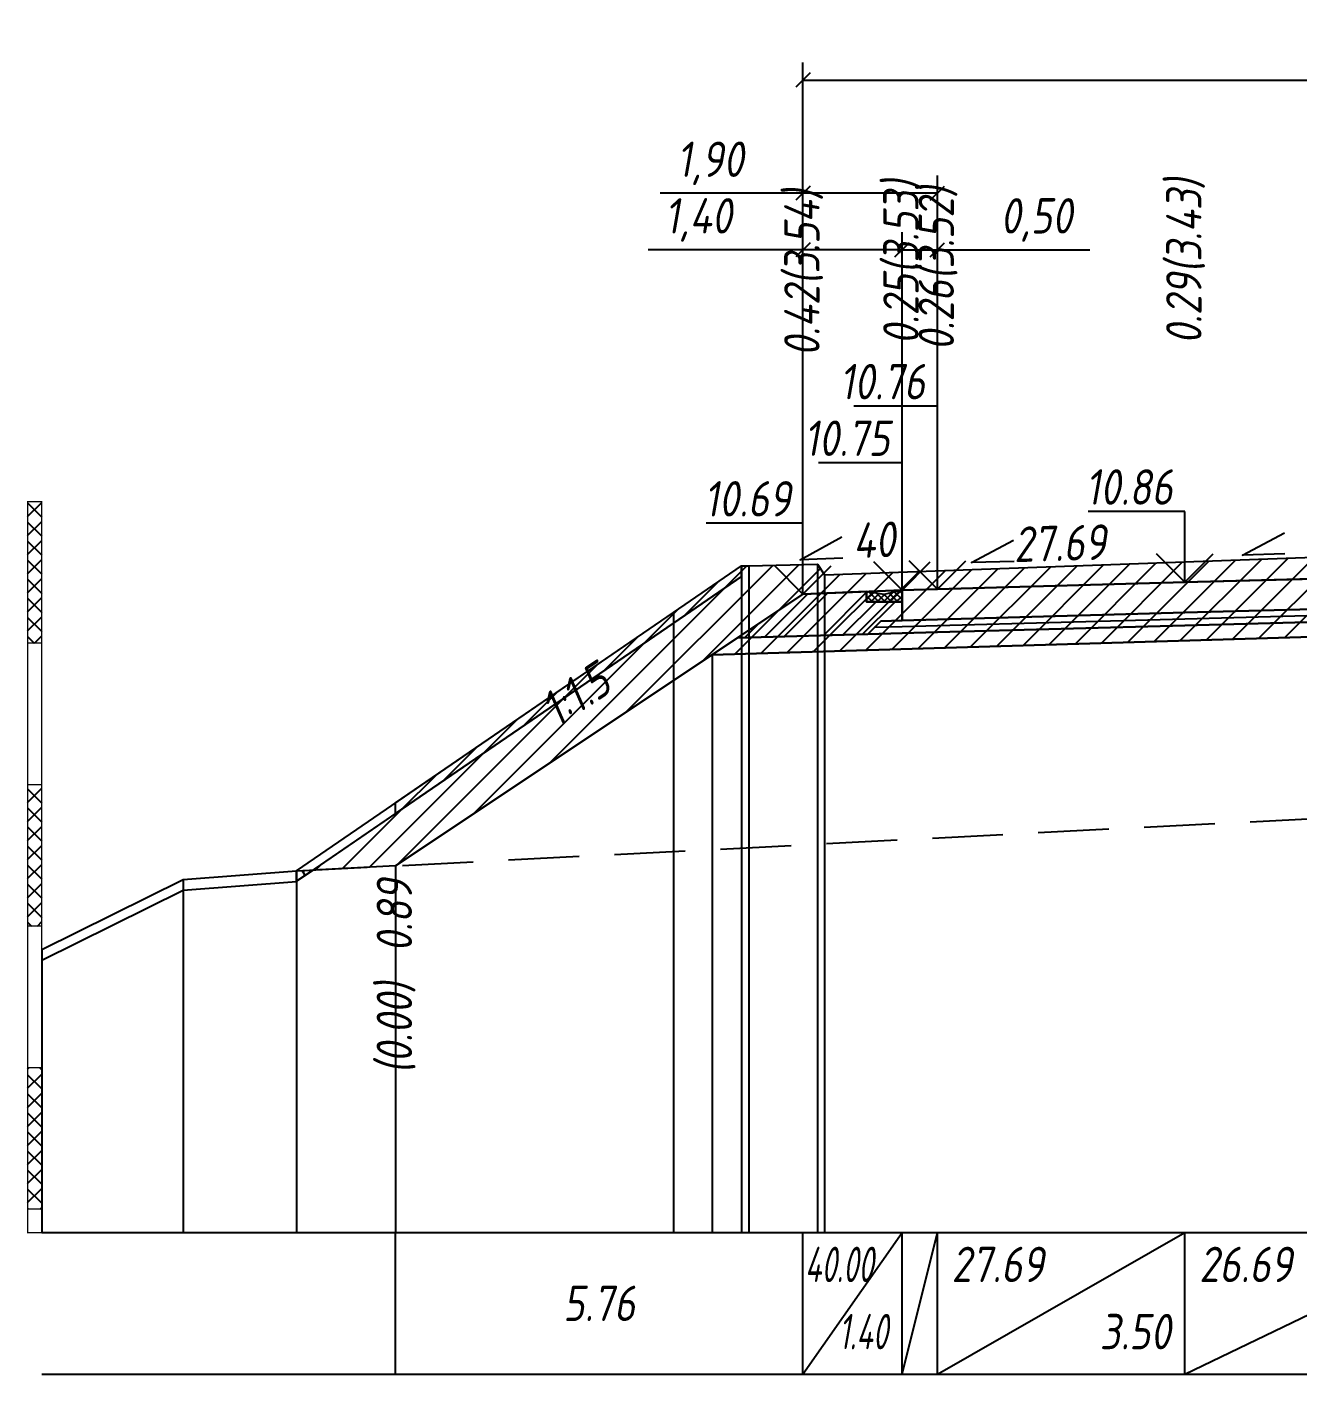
# Model space of a CAD drawing. Extents: x -717 to 1451, y -133302 to 233.
# Drawn here: x 78.9 to 168.7, y -100666 to -100570.8 of the extents above; entities that cross this region are included whole.
import ezdxf
from ezdxf.enums import TextEntityAlignment as Align

# ---------------------------------------------------------------- set-up
doc = ezdxf.new("R2010")
doc.units = 0
doc.linetypes.add('штриховая', pattern=[0.75, 0.5, -0.25])
for name, color, linetype in [('Интерполированный поперечник', 2, 'Continuous'), ('Код_514', 1, 'Continuous'), ('Контур_0', 7, 'Continuous'), ('Контур_2521', 7, 'Continuous'), ('Контур_2564', 7, 'Continuous'), ('Контур_2660', 7, 'Continuous'), ('Контур_2665', 7, 'Continuous'), ('Контур_400', 7, 'Continuous'), ('Контур_508', 7, 'Continuous'), ('Контур_512', 7, 'Continuous'), ('Контур_513', 7, 'Continuous'), ('Контур_818', 7, 'Continuous'), ('Красный поперечник', 1, 'Continuous'), ('Линейка абсолютных высот', 7, 'Continuous'), ('Объём_2501', 7, 'Continuous'), ('Объём_2564', 7, 'Continuous'), ('Объём_2650', 7, 'Continuous'), ('Объём_2660', 7, 'Continuous'), ('Объём_2661', 7, 'Continuous'), ('Объём_2665', 7, 'Continuous'), ('Объём_2666', 7, 'Continuous'), ('Объём_2667', 7, 'Continuous'), ('Объём_2668', 7, 'Continuous'), ('Объём_2669', 7, 'Continuous'), ('Объём_2675', 7, 'Continuous'), ('Откосы', 7, 'Continuous'), ('Отметки покрытия', 7, 'Continuous'), ('Рабочие отметки', 7, 'Continuous'), ('Рабочие отметки доп.', 7, 'Continuous'), ('Таблица', 7, 'Continuous'), ('Уклоны проезжей части', 7, 'Continuous'), ('Черный поперечник', 3, 'Continuous')]:
    doc.layers.add(name, color=color, linetype=linetype)
for name, color, linetype, true_color in [('Контур_2540', 2, 'Continuous', 0xffff00), ('Контур_2560', 2, 'Continuous', 0xffff00), ('Контур_2561', 7, 'Continuous', 0xff8040), ('Контур_2562', 3, 'Continuous', 0x00ff00), ('Контур_2563', 7, 'Continuous', 0xff8000), ('Контур_2570', 7, 'Continuous', 0x80ff00), ('Контур_2736', 4, 'Continuous', 0x00ffff), ('Контур_2737', 4, 'Continuous', 0x00ffff), ('Контур_2738', 4, 'Continuous', 0x00ffff), ('Контур_2739', 4, 'Continuous', 0x00ffff), ('Контур_2741', 4, 'Continuous', 0x00ffff), ('Контур_2742', 4, 'Continuous', 0x00ffff), ('Контур_2743', 4, 'Continuous', 0x00ffff), ('Контур_2744', 7, 'Continuous', 0xa4ffff), ('Контур_2745', 7, 'Continuous', 0xa4ffff), ('Контур_2747', 4, 'Continuous', 0x00ffff), ('Контур_2748', 4, 'Continuous', 0x00ffff), ('Контур_2749', 4, 'Continuous', 0x00ffff), ('Контур_2750', 4, 'Continuous', 0x00ffff), ('Контур_2751', 4, 'Continuous', 0x00ffff), ('Контур_2752', 4, 'Continuous', 0x00ffff), ('Контур_402', 7, 'Continuous', 0xff6464), ('Контур_703', 4, 'Continuous', 0x00ffff), ('Контур_705', 4, 'Continuous', 0x00ffff), ('Контур_707', 4, 'Continuous', 0x00ffff), ('Контур_720', 131, 'Continuous', 0xaaffff), ('Объём_2500', 7, 'Continuous', 0xc0c0c0), ('Объём_2520', 7, 'Continuous', 0x80ffff), ('Объём_2540', 2, 'Continuous', 0xffff00), ('Объём_2560', 2, 'Continuous', 0xffff00), ('Объём_2561', 7, 'Continuous', 0xff8040), ('Объём_2562', 3, 'Continuous', 0x00ff00), ('Объём_2563', 7, 'Continuous', 0xff8000), ('Объём_2570', 7, 'Continuous', 0x80ff00), ('Объём_2580', 3, 'Continuous', 0x00ff00), ('Объём_2600', 7, 'Continuous', 0x808000)]:
    doc.layers.add(name, color=color, linetype=linetype, true_color=true_color)
doc.styles.get("Standard").update_dxf_attribs({"font": 'txt', "height": 2.5})
doc.styles.add('М', font='romand.shx', dxfattribs={"width": 0.8, "oblique": 10, "height": 2.5})
doc.dimstyles.new('ISO-25', dxfattribs={"dimtxt": 2.5, "dimasz": 2.5, "dimexe": 1.25, "dimexo": 0.625, "dimtad": 1, "dimtxsty": 'Standard', "dimcen": 2.5, "dimadec": 0, "dimazin": 0, "dimtfac": 1, "dimtmove": 0, "dimatfit": 3, "dimfxl": 1, "dimarcsym": 0})
pattern_1 = [(45.0000013, (0, 0), (-0.67351924, 0.673519211), []), (135.0000003, (0, 0), (-0.673519222, -0.67351923), [])]

# ---------------------------------------------------------------- blocks, each defined once
blk = doc.blocks.new('_Oblique')
at = {"color": 0, "linetype": 'ByBlock', "lineweight": -2}
blk.add_line((-0.5, -0.5), (0.5, 0.5), dxfattribs=at)
blk = doc.blocks.new('*D2019')
at = {"color": 0, "lineweight": -2, "transparency": 16777216}
for p, q in [((133.808, -100610.309), (133.808, -100585.296)), ((140.808, -100610.029), (140.808, -100585.296)), ((133.808, -100586.546), (122.872, -100586.546)), ((140.808, -100586.546), (133.808, -100586.546))]:
    blk.add_line(p, q, dxfattribs=at)
at = {"layer": 'Defpoints', "color": 0, "transparency": 16777216}
for p in [(140.808, -100586.546), (133.808, -100610.934), (140.808, -100610.654)]:
    blk.add_point(p, dxfattribs=at)
at = {"color": 0, "lineweight": -2, "transparency": 16777216, "rotation": 180}
blk.add_blockref('_Oblique', (133.808, -100586.546), dxfattribs=at)
at = {"color": 0, "lineweight": -2, "transparency": 16777216}
blk.add_blockref('_Oblique', (140.808, -100586.546), dxfattribs=at)
at = {"color": 0, "transparency": 16777216, "insert": (126.412, -100584.433), "char_height": 2.5, "width": 8.75, "attachment_point": 5, "style": 'М'}
blk.add_mtext('1,40', dxfattribs=at)
blk = doc.blocks.new('*D2021')
at = {"color": 0, "lineweight": -2, "transparency": 16777216}
for p, q in [((140.808, -100610.029), (140.808, -100585.296)), ((143.308, -100609.96), (143.308, -100585.296)), ((140.808, -100586.546), (143.308, -100586.546)), ((143.308, -100586.546), (154.074, -100586.546))]:
    blk.add_line(p, q, dxfattribs=at)
at = {"layer": 'Defpoints', "color": 0, "transparency": 16777216}
for p in [(143.308, -100586.546), (143.308, -100610.585), (140.808, -100610.654)]:
    blk.add_point(p, dxfattribs=at)
at = {"color": 0, "lineweight": -2, "transparency": 16777216, "rotation": 180}
blk.add_blockref('_Oblique', (140.808, -100586.546), dxfattribs=at)
at = {"color": 0, "lineweight": -2, "transparency": 16777216}
blk.add_blockref('_Oblique', (143.308, -100586.546), dxfattribs=at)
at = {"color": 0, "transparency": 16777216, "insert": (150.312, -100584.433), "char_height": 2.5, "width": 9.16667, "attachment_point": 5, "style": 'М'}
blk.add_mtext('0,50', dxfattribs=at)
blk = doc.blocks.new('*D2024')
at = {"color": 0, "lineweight": -2, "transparency": 16777216}
for p, q in [((133.808, -100610.309), (133.808, -100581.296)), ((143.308, -100609.96), (143.308, -100581.296)), ((133.808, -100582.546), (123.715, -100582.546)), ((143.308, -100582.546), (133.808, -100582.546))]:
    blk.add_line(p, q, dxfattribs=at)
at = {"layer": 'Defpoints', "color": 0, "transparency": 16777216}
for p in [(143.308, -100582.546), (143.308, -100610.585), (133.808, -100610.934)]:
    blk.add_point(p, dxfattribs=at)
at = {"color": 0, "lineweight": -2, "transparency": 16777216, "rotation": 180}
blk.add_blockref('_Oblique', (133.808, -100582.546), dxfattribs=at)
at = {"color": 0, "lineweight": -2, "transparency": 16777216}
blk.add_blockref('_Oblique', (143.308, -100582.546), dxfattribs=at)
at = {"color": 0, "transparency": 16777216, "insert": (127.255, -100580.433), "char_height": 2.5, "width": 8.75, "attachment_point": 5, "style": 'М'}
blk.add_mtext('1,90', dxfattribs=at)
blk = doc.blocks.new('*D2025')
at = {"color": 0, "lineweight": -2, "transparency": 16777216}
for p, q in [((133.808, -100610.309), (133.808, -100573.296)), ((229.308, -100608.053), (229.308, -100573.296)), ((133.808, -100574.546), (229.308, -100574.546))]:
    blk.add_line(p, q, dxfattribs=at)
at = {"layer": 'Defpoints', "color": 0, "transparency": 16777216}
for p in [(229.308, -100574.546), (229.308, -100608.678), (133.808, -100610.934)]:
    blk.add_point(p, dxfattribs=at)
at = {"color": 0, "lineweight": -2, "transparency": 16777216, "rotation": 180}
blk.add_blockref('_Oblique', (133.808, -100574.546), dxfattribs=at)
at = {"color": 0, "lineweight": -2, "transparency": 16777216}
blk.add_blockref('_Oblique', (229.308, -100574.546), dxfattribs=at)
at = {"color": 0, "transparency": 16777216, "insert": (181.558, -100572.433), "char_height": 2.5, "width": 10.41667, "attachment_point": 5, "style": 'М'}
blk.add_mtext('19,10', dxfattribs=at)

msp = doc.modelspace()

# ---------------------------------------------------------------- hatches: boundary and pattern name
h = msp.add_hatch()
h.set_pattern_fill('ANSI37', color=256, scale=0.1)
h.set_pattern_definition([(45, (139.5581, -100610.91628), (-0.22451, 0.22451), []), (135, (139.5581, -100610.91628), (-0.22451, -0.22451), [])])
h.paths.add_polyline_path([(138.309, -100610.691), (138.308, -100611.419), (140.808, -100611.419), (140.808, -100610.591), (139.551, -100610.916)])
at = {"layer": 'Линейка абсолютных высот'}
h = msp.add_hatch(dxfattribs=at)
h.set_pattern_fill('ANSI37', scale=0.3, style=0)
h.set_pattern_definition(pattern_1)
h.paths.add_polyline_path([(80, -100614.338), (80, -100604.338), (79, -100604.338), (79, -100614.338)])
h = msp.add_hatch(dxfattribs=at)
h.set_pattern_fill('ANSI37', scale=0.3, style=0)
h.set_pattern_definition(pattern_1)
h.paths.add_polyline_path([(80, -100634.338), (80, -100624.338), (79, -100624.338), (79, -100634.338)])
h = msp.add_hatch(dxfattribs=at)
h.set_pattern_fill('ANSI37', scale=0.3, style=0)
h.set_pattern_definition(pattern_1)
h.paths.add_polyline_path([(80, -100654.338), (80, -100644.338), (79, -100644.338), (79, -100654.338)])
at = {"layer": 'Объём_2563'}
h = msp.add_hatch(dxfattribs=at)
h.set_pattern_fill('ANSI31', color=256, scale=0.3)
h.paths.add_polyline_path([(139.308, -100612.783), (140.808, -100612.741), (140.808, -100611.419), (138.308, -100611.419), (138.309, -100610.691), (133.808, -100610.871), (129.17, -100613.964), (138.382, -100613.708)])
at = {"layer": 'Объём_2570'}
h = msp.add_hatch(dxfattribs=at)
h.set_pattern_fill('ANSI31', color=256, scale=0.2)
h.paths.add_polyline_path([(129.455, -100609.639), (124.653, -100612.92), (105, -100626.388), (105, -100625.638), (124.653, -100612.17), (129.455, -100608.889)])
at = {"layer": 'Объём_2600'}
h = msp.add_hatch(dxfattribs=at)
h.set_pattern_fill('ANSI31', color=6, scale=0.4)
h.paths.add_polyline_path([(181.558, -100613.533), (127.377, -100615.159), (105, -100630.077), (99.179, -100630.377), (124.653, -100612.92), (129.455, -100609.639), (129.455, -100608.889), (129.971, -100608.889), (134.839, -100608.77), (135.339, -100609.52), (177.77, -100607.984), (180.277, -100607.901), (181.558, -100607.868)])
h = msp.add_hatch(dxfattribs=at)
h.set_pattern_fill('HONEY', color=5, scale=0.3)
h.paths.add_polyline_path([(98.012, -100631.176), (98.012, -100630.437), (99.179, -100630.377)])

# ---------------------------------------------------------------- linework, layer by layer
msp.add_lwpolyline([(138.309, -100610.691), (138.308, -100611.419), (140.808, -100611.419), (140.808, -100610.591), (139.551, -100610.916), (138.309, -100610.691)])
at = {"layer": 'Интерполированный поперечник', "linetype": 'штриховая', "ltscale": 10, "flags": 128}
msp.add_lwpolyline([(98.012, -100630.437), (256.124, -100622.287)], dxfattribs=at)
at = {"layer": 'Код_514'}
for p, q in [((105, -100666), (105, -100656)), ((133.808, -100666), (133.808, -100656)), ((133.808, -100666), (140.808, -100656)), ((140.808, -100666), (140.808, -100656)), ((140.808, -100666), (143.308, -100656)), ((143.308, -100666), (143.308, -100656)), ((143.308, -100666), (160.808, -100656)), ((160.808, -100666), (160.808, -100656)), ((160.808, -100666), (181.558, -100656))]:
    msp.add_line(p, q, dxfattribs=at)
at = {"layer": 'Контур_0', "flags": 128}
for points in [[(181.558, -100609.483), (160.808, -100610.037), (143.308, -100610.522), (143.308, -100610.522), (143.308, -100610.522), (143.308, -100610.522), (143.308, -100610.522), (140.808, -100610.591), (140.808, -100612.741), (143.308, -100612.672), (143.308, -100612.672), (143.308, -100612.672), (143.308, -100612.672), (143.308, -100612.672), (143.308, -100612.672), (160.808, -100612.187), (181.558, -100611.633), (181.558, -100609.483)], [(133.808, -100610.871), (105, -100630.077), (105, -100630.077), (105, -100630.077), (105, -100630.077), (105, -100630.077), (105, -100630.077), (105, -100630.077), (105, -100630.077), (105, -100630.077), (105, -100630.077), (105, -100630.077), (105, -100630.077), (105, -100630.077), (105, -100630.077), (105, -100630.077)], [(133.808, -100610.871), (105, -100630.077), (105, -100630.077), (105, -100630.077), (105, -100630.077), (105, -100630.077), (105, -100630.077), (105, -100630.077), (105, -100630.077), (105, -100630.077), (105, -100630.077), (105, -100630.077), (105, -100630.077), (105, -100630.077), (105, -100630.077), (105, -100630.077), (105, -100630.077), (105, -100630.077), (105, -100630.077), (105, -100630.077), (105, -100630.077), (105, -100630.077), (105, -100630.077), (105, -100630.077), (105, -100630.077), (105, -100630.077), (105, -100630.077), (105, -100630.077), (105, -100630.077), (105, -100630.077)], [(133.808, -100610.871), (133.808, -100610.871)], [(181.558, -100611.633), (160.808, -100612.187), (143.308, -100612.672), (143.308, -100612.672), (143.308, -100612.672), (143.308, -100612.672), (143.308, -100612.672), (143.308, -100612.672), (140.808, -100612.741), (139.308, -100612.783), (138.382, -100613.708), (140.808, -100613.641), (143.308, -100613.572), (143.308, -100613.572), (143.308, -100613.572), (143.308, -100613.572), (143.308, -100613.572), (143.308, -100613.572), (160.808, -100613.087), (181.558, -100612.533), (181.558, -100611.633)], [(129.17, -100613.964), (138.382, -100613.708), (139.308, -100612.783), (140.808, -100612.741)]]:
    msp.add_lwpolyline(points, dxfattribs=at)
at = {"layer": 'Контур_2521', "color": 250, "flags": 128}
msp.add_lwpolyline([(181.558, -100612.083), (160.808, -100612.637), (143.308, -100613.122), (143.308, -100613.122), (143.308, -100613.122), (143.308, -100613.122), (143.308, -100613.122), (143.308, -100613.122), (140.808, -100613.191), (138.845, -100613.246)], dxfattribs=at)
at = {"layer": 'Контур_2540', "flags": 128}
msp.add_lwpolyline([(160.808, -100613.087), (143.308, -100613.572), (140.808, -100613.641), (138.382, -100613.708), (129.17, -100613.964), (127.377, -100615.159), (181.558, -100613.533), (181.558, -100612.533), (160.808, -100613.087)], dxfattribs=at)
at = {"layer": 'Контур_2560', "flags": 128}
msp.add_lwpolyline([(133.808, -100610.871), (133.808, -100610.871), (133.808, -100610.871), (140.808, -100610.591)], dxfattribs=at)
at = {"layer": 'Контур_2561', "flags": 128}
msp.add_lwpolyline([(140.808, -100610.591), (140.808, -100610.591), (133.808, -100610.871), (133.808, -100610.871), (140.808, -100610.591)], dxfattribs=at)
at = {"layer": 'Контур_2562', "flags": 128}
msp.add_lwpolyline([(133.808, -100610.871), (133.808, -100610.871), (133.808, -100610.871), (133.808, -100610.871), (133.808, -100610.871)], dxfattribs=at)
at = {"layer": 'Контур_2563', "flags": 128}
msp.add_lwpolyline([(139.308, -100612.783), (140.808, -100612.741), (140.808, -100610.591), (133.808, -100610.871), (129.17, -100613.964), (138.382, -100613.708), (139.308, -100612.783)], dxfattribs=at)
at = {"layer": 'Контур_2564', "flags": 128}
msp.add_lwpolyline([(133.808, -100610.871), (140.808, -100610.591)], dxfattribs=at)
at = {"layer": 'Контур_2570', "flags": 128}
msp.add_lwpolyline([(80, -100636.75), (90.004, -100631.804), (97.998, -100631.186), (97.998, -100631.186), (124.653, -100612.92), (129.455, -100609.639), (129.455, -100608.889), (129.971, -100608.889), (134.839, -100608.77), (135.339, -100609.52), (177.77, -100607.984), (180.277, -100607.901), (181.558, -100607.868), (223.553, -100606.802), (225.741, -100606.748), (226.241, -100605.998), (226.559, -100606.056), (230.045, -100607.266), (231.548, -100608.126), (256.129, -100622.289), (273.765, -100622.098), (275.268, -100622.083)], dxfattribs=at)
at = {"layer": 'Контур_2660', "flags": 128}
msp.add_lwpolyline([(127.377, -100615.159), (181.558, -100613.533)], dxfattribs=at)
at = {"layer": 'Контур_2665', "flags": 128}
msp.add_lwpolyline([(133.808, -100610.871), (133.808, -100610.871)], dxfattribs=at)
at = {"layer": 'Контур_2736', "flags": 128}
msp.add_lwpolyline([(133.808, -100610.871), (105, -100630.077)], dxfattribs=at)
at = {"layer": 'Контур_2737', "flags": 128}
msp.add_lwpolyline([(105, -100630.077), (105, -100630.077)], dxfattribs=at)
at = {"layer": 'Контур_2738', "flags": 128}
msp.add_lwpolyline([(105, -100630.077), (105, -100630.077)], dxfattribs=at)
at = {"layer": 'Контур_2739', "flags": 128}
msp.add_lwpolyline([(105, -100630.077), (105, -100630.077)], dxfattribs=at)
at = {"layer": 'Контур_2741', "flags": 128}
msp.add_lwpolyline([(105, -100630.077), (105, -100630.077)], dxfattribs=at)
at = {"layer": 'Контур_2742', "flags": 128}
msp.add_lwpolyline([(105, -100630.077), (105, -100630.077)], dxfattribs=at)
at = {"layer": 'Контур_2743', "flags": 128}
msp.add_lwpolyline([(105, -100630.077), (105, -100630.077)], dxfattribs=at)
at = {"layer": 'Контур_2744', "flags": 128}
msp.add_lwpolyline([(105, -100630.077), (105, -100630.077)], dxfattribs=at)
msp.add_lwpolyline([(105, -100630.077), (105, -100630.077)], dxfattribs=at)
msp.add_lwpolyline([(105, -100630.077), (105, -100630.077)], dxfattribs=at)
msp.add_lwpolyline([(105, -100630.077), (105, -100630.077)], dxfattribs=at)
msp.add_lwpolyline([(105, -100630.077), (105, -100630.077)], dxfattribs=at)
msp.add_lwpolyline([(105, -100630.077), (105, -100630.077)], dxfattribs=at)
at = {"layer": 'Контур_2745', "flags": 128}
msp.add_lwpolyline([(105, -100630.077), (105, -100630.077)], dxfattribs=at)
msp.add_lwpolyline([(105, -100630.077), (105, -100630.077)], dxfattribs=at)
msp.add_lwpolyline([(105, -100630.077), (105, -100630.077)], dxfattribs=at)
msp.add_lwpolyline([(105, -100630.077), (105, -100630.077)], dxfattribs=at)
msp.add_lwpolyline([(105, -100630.077), (105, -100630.077)], dxfattribs=at)
msp.add_lwpolyline([(105, -100630.077), (105, -100630.077)], dxfattribs=at)
at = {"layer": 'Контур_2747', "flags": 128}
msp.add_lwpolyline([(105, -100630.077), (105, -100630.077)], dxfattribs=at)
at = {"layer": 'Контур_2748', "flags": 128}
msp.add_lwpolyline([(105, -100630.077), (105, -100630.077)], dxfattribs=at)
at = {"layer": 'Контур_2749', "flags": 128}
msp.add_lwpolyline([(105, -100630.077), (105, -100630.077)], dxfattribs=at)
at = {"layer": 'Контур_2750', "flags": 128}
msp.add_lwpolyline([(105, -100630.077), (105, -100630.077)], dxfattribs=at)
at = {"layer": 'Контур_2751', "flags": 128}
msp.add_lwpolyline([(105, -100630.077), (105, -100630.077)], dxfattribs=at)
at = {"layer": 'Контур_2752', "flags": 128}
msp.add_lwpolyline([(105, -100630.077), (105, -100630.077)], dxfattribs=at)
at = {"layer": 'Контур_400', "flags": 128}
msp.add_lwpolyline([(140.808, -100610.591), (143.308, -100610.522), (143.308, -100610.522), (143.308, -100610.522), (143.308, -100610.522), (143.308, -100610.522), (143.308, -100610.522), (160.808, -100610.037), (181.558, -100609.483)], dxfattribs=at)
at = {"layer": 'Контур_402', "flags": 128}
msp.add_lwpolyline([(127.377, -100615.159), (181.558, -100613.533), (239.283, -100615.265)], dxfattribs=at)
at = {"layer": 'Контур_508', "flags": 128}
msp.add_lwpolyline([(105, -100630.077), (127.377, -100615.159), (181.558, -100613.533), (239.283, -100615.265), (250.268, -100622.589)], dxfattribs=at)
at = {"layer": 'Контур_512', "flags": 128}
msp.add_lwpolyline([(105, -100630.077), (127.377, -100615.159), (181.558, -100613.533), (239.283, -100615.265), (250.268, -100622.589)], dxfattribs=at)
at = {"layer": 'Контур_513', "flags": 128}
msp.add_lwpolyline([(105, -100630.077), (127.377, -100615.159), (181.558, -100613.533), (239.283, -100615.265), (250.268, -100622.589)], dxfattribs=at)
at = {"layer": 'Контур_703', "flags": 128}
for points in [[(133.808, -100610.871), (105, -100630.077)], [(105, -100630.077), (105, -100630.077)]]:
    msp.add_lwpolyline(points, dxfattribs=at)
at = {"layer": 'Контур_705', "flags": 128}
msp.add_lwpolyline([(105, -100630.077), (105, -100630.077)], dxfattribs=at)
at = {"layer": 'Контур_707', "flags": 128}
msp.add_lwpolyline([(105, -100630.077), (105, -100630.077)], dxfattribs=at)
at = {"layer": 'Контур_720', "flags": 128}
msp.add_lwpolyline([(105, -100630.077), (105, -100630.077)], dxfattribs=at)
at = {"layer": 'Контур_818', "flags": 128}
msp.add_lwpolyline([(105, -100626.388), (124.653, -100612.92), (129.455, -100609.639), (129.455, -100608.889), (129.971, -100608.889), (134.839, -100608.77), (135.339, -100609.52), (177.77, -100607.984), (180.277, -100607.901), (181.558, -100607.868), (223.553, -100606.802), (225.741, -100606.748), (226.241, -100605.998), (226.559, -100606.056), (230.045, -100607.266), (231.548, -100608.126), (250.268, -100618.912)], dxfattribs=at)
at = {"layer": 'Красный поперечник'}
for p, q in [((160.808, -100610.037), (181.558, -100609.483)), ((133.808, -100610.871), (140.808, -100610.591)), ((140.808, -100610.591), (143.308, -100610.522)), ((143.308, -100610.522), (160.808, -100610.037)), ((105, -100630.077), (133.808, -100610.871)), ((127.377, -100615.159), (127.377, -100656)), ((105, -100630.077), (105, -100656))]:
    msp.add_line(p, q, dxfattribs=at)
at = {"layer": 'Линейка абсолютных высот', "color": 7, "const_width": 0.1, "flags": 128}
for points in [[(80, -100614.338), (80, -100604.338), (79, -100604.338), (79, -100614.338), (80, -100614.338)], [(80, -100624.338), (80, -100614.338), (79, -100614.338), (79, -100624.338), (80, -100624.338)], [(80, -100634.338), (80, -100624.338), (79, -100624.338), (79, -100634.338), (80, -100634.338)], [(80, -100644.338), (80, -100634.338), (79, -100634.338), (79, -100644.338), (80, -100644.338)], [(80, -100654.338), (80, -100644.338), (79, -100644.338), (79, -100654.338), (80, -100654.338)], [(80, -100656), (80, -100654.338), (79, -100654.338), (79, -100656), (80, -100656)]]:
    msp.add_lwpolyline(points, dxfattribs=at)
at = {"layer": 'Объём_2500', "flags": 128}
msp.add_lwpolyline([(181.558, -100609.483), (160.808, -100610.037), (143.308, -100610.522), (143.308, -100610.522), (143.308, -100610.522), (143.308, -100610.522), (143.308, -100610.522), (140.808, -100610.591), (140.808, -100612.741), (143.308, -100612.672), (143.308, -100612.672), (143.308, -100612.672), (143.308, -100612.672), (143.308, -100612.672), (143.308, -100612.672), (160.808, -100612.187), (181.558, -100611.633), (181.558, -100609.483)], dxfattribs=at)
at = {"layer": 'Объём_2501', "flags": 128}
msp.add_lwpolyline([(140.808, -100610.591), (143.308, -100610.522), (143.308, -100610.522), (143.308, -100610.522), (143.308, -100610.522), (143.308, -100610.522), (143.308, -100610.522), (160.808, -100610.037), (181.558, -100609.483)], dxfattribs=at)
at = {"layer": 'Объём_2520', "color": 250, "flags": 128}
msp.add_lwpolyline([(181.558, -100611.633), (160.808, -100612.187), (143.308, -100612.672), (143.308, -100612.672), (143.308, -100612.672), (143.308, -100612.672), (143.308, -100612.672), (143.308, -100612.672), (140.808, -100612.741), (139.308, -100612.783), (138.382, -100613.708), (140.808, -100613.641), (143.308, -100613.572), (143.308, -100613.572), (143.308, -100613.572), (143.308, -100613.572), (143.308, -100613.572), (143.308, -100613.572), (160.808, -100613.087), (181.558, -100612.533), (181.558, -100611.633)], dxfattribs=at)
at = {"layer": 'Объём_2540', "flags": 128}
msp.add_lwpolyline([(160.808, -100613.087), (143.308, -100613.572), (140.808, -100613.641), (138.382, -100613.708), (129.17, -100613.964), (127.377, -100615.159), (181.558, -100613.533), (181.558, -100612.533), (160.808, -100613.087)], dxfattribs=at)
at = {"layer": 'Объём_2560', "flags": 128}
msp.add_lwpolyline([(133.808, -100610.871), (133.808, -100610.871), (133.808, -100610.871), (140.808, -100610.591)], dxfattribs=at)
at = {"layer": 'Объём_2561', "flags": 128}
msp.add_lwpolyline([(140.808, -100610.591), (140.808, -100610.591), (133.808, -100610.871), (133.808, -100610.871), (140.808, -100610.591)], dxfattribs=at)
at = {"layer": 'Объём_2562', "flags": 128}
msp.add_lwpolyline([(133.808, -100610.871), (133.808, -100610.871), (133.808, -100610.871), (133.808, -100610.871), (133.808, -100610.871)], dxfattribs=at)
at = {"layer": 'Объём_2563', "color": 250, "flags": 128}
msp.add_lwpolyline([(139.308, -100612.783), (140.808, -100612.741), (140.808, -100611.419), (138.308, -100611.419), (138.309, -100610.691), (133.808, -100610.871), (129.17, -100613.964), (138.382, -100613.708), (139.308, -100612.783)], dxfattribs=at)
at = {"layer": 'Объём_2564', "flags": 128}
msp.add_lwpolyline([(133.808, -100610.871), (140.808, -100610.591)], dxfattribs=at)
at = {"layer": 'Объём_2570', "flags": 128}
msp.add_lwpolyline([(129.455, -100609.639), (124.653, -100612.92), (105, -100626.388), (105, -100625.638), (124.653, -100612.17), (129.455, -100608.889), (129.455, -100609.639), (129.455, -100609.639)], dxfattribs=at)
at = {"layer": 'Объём_2580', "flags": 128}
msp.add_lwpolyline([(133.808, -100610.871), (133.808, -100610.871)], dxfattribs=at)
at = {"layer": 'Объём_2600', "color": 5, "flags": 128}
msp.add_lwpolyline([(98.012, -100631.176), (98.012, -100630.437), (99.179, -100630.377), (98.012, -100631.176), (98.012, -100631.176)], dxfattribs=at)
at = {"layer": 'Объём_2650', "color": 6, "flags": 128}
msp.add_lwpolyline([(181.558, -100613.533), (127.377, -100615.159), (105, -100630.077), (99.179, -100630.377), (124.653, -100612.92), (129.455, -100609.639), (129.455, -100608.889), (129.971, -100608.889), (134.839, -100608.77), (135.339, -100609.52), (177.77, -100607.984), (180.277, -100607.901), (181.558, -100607.868), (181.558, -100613.533), (181.558, -100613.533)], dxfattribs=at)
at = {"layer": 'Объём_2660', "flags": 128}
msp.add_lwpolyline([(127.377, -100615.159), (181.558, -100613.533)], dxfattribs=at)
at = {"layer": 'Объём_2661', "flags": 128}
msp.add_lwpolyline([(133.808, -100610.871), (105, -100630.077)], dxfattribs=at)
at = {"layer": 'Объём_2665', "flags": 128}
msp.add_lwpolyline([(133.808, -100610.871), (133.808, -100610.871)], dxfattribs=at)
at = {"layer": 'Объём_2666', "flags": 128}
msp.add_lwpolyline([(133.808, -100610.871), (105, -100630.077)], dxfattribs=at)
at = {"layer": 'Объём_2667', "flags": 128}
msp.add_lwpolyline([(105, -100630.077), (105, -100630.077)], dxfattribs=at)
msp.add_lwpolyline([(105, -100630.077), (105, -100630.077)], dxfattribs=at)
at = {"layer": 'Объём_2668', "flags": 128}
msp.add_lwpolyline([(105, -100630.077), (105, -100630.077)], dxfattribs=at)
msp.add_lwpolyline([(105, -100630.077), (105, -100630.077)], dxfattribs=at)
at = {"layer": 'Объём_2669', "flags": 128}
msp.add_lwpolyline([(105, -100630.077), (105, -100630.077)], dxfattribs=at)
msp.add_lwpolyline([(105, -100630.077), (105, -100630.077)], dxfattribs=at)
at = {"layer": 'Объём_2675', "flags": 128}
msp.add_lwpolyline([(105, -100630.077), (105, -100630.077)], dxfattribs=at)
msp.add_lwpolyline([(105, -100630.077), (105, -100630.077)], dxfattribs=at)
msp.add_lwpolyline([(105, -100630.077), (105, -100630.077)], dxfattribs=at)
msp.add_lwpolyline([(105, -100630.077), (105, -100630.077)], dxfattribs=at)
msp.add_lwpolyline([(105, -100630.077), (105, -100630.077)], dxfattribs=at)
msp.add_lwpolyline([(105, -100630.077), (105, -100630.077)], dxfattribs=at)
msp.add_lwpolyline([(105, -100630.077), (105, -100630.077)], dxfattribs=at)
msp.add_lwpolyline([(105, -100630.077), (105, -100630.077)], dxfattribs=at)
msp.add_lwpolyline([(105, -100630.077), (105, -100630.077)], dxfattribs=at)
msp.add_lwpolyline([(105, -100630.077), (105, -100630.077)], dxfattribs=at)
msp.add_lwpolyline([(105, -100630.077), (105, -100630.077)], dxfattribs=at)
msp.add_lwpolyline([(105, -100630.077), (105, -100630.077)], dxfattribs=at)
at = {"layer": 'Откосы', "color": 1, "flags": 128}
for points in [[(136.616, -100608.331), (133.618, -100608.451), (136.556, -100606.832)], [(167.876, -100608.038), (164.877, -100608.118), (167.836, -100606.539)], [(148.725, -100608.562), (145.727, -100608.645), (148.684, -100607.062)]]:
    msp.add_lwpolyline(points, dxfattribs=at)
at = {"layer": 'Отметки покрытия', "color": 1}
for p, q in [((143.308, -100597.591), (137.408, -100597.591)), ((143.308, -100610.522), (143.308, -100597.591)), ((140.808, -100601.591), (134.908, -100601.591)), ((140.808, -100610.591), (140.808, -100601.591)), ((133.808, -100605.871), (126.958, -100605.871)), ((133.808, -100610.871), (133.808, -100605.871)), ((160.808, -100605.037), (153.958, -100605.037)), ((160.808, -100610.037), (160.808, -100605.037)), ((140.808, -100610.591), (138.808, -100608.591)), ((140.808, -100610.591), (142.808, -100608.591)), ((143.308, -100610.522), (141.308, -100608.522)), ((143.308, -100610.522), (145.308, -100608.522)), ((160.808, -100610.037), (158.808, -100608.037)), ((160.808, -100610.037), (162.808, -100608.037)), ((133.808, -100610.871), (131.808, -100608.871)), ((133.808, -100610.871), (135.808, -100608.871))]:
    msp.add_line(p, q, dxfattribs=at)
at = {"layer": 'Таблица'}
for p, q in [((80, -100656), (275.268, -100656)), ((80, -100666), (275.268, -100666))]:
    msp.add_line(p, q, dxfattribs=at)
at = {"layer": 'Черный поперечник', "color": 7}
for p, q in [((129.455, -100608.889), (129.455, -100656)), ((129.971, -100608.889), (129.971, -100656)), ((134.839, -100608.77), (134.839, -100656)), ((135.339, -100609.52), (135.339, -100656)), ((124.653, -100612.17), (124.653, -100656)), ((97.998, -100630.436), (97.998, -100656)), ((90.004, -100631.054), (90.004, -100656)), ((80, -100636), (80, -100656))]:
    msp.add_line(p, q, dxfattribs=at)
at = {"layer": 'Черный поперечник', "flags": 128}
msp.add_lwpolyline([(80, -100636), (90.004, -100631.054), (97.998, -100630.436), (124.653, -100612.17), (129.455, -100608.889), (129.971, -100608.889), (134.839, -100608.77), (135.339, -100609.52), (177.77, -100607.984), (180.277, -100607.901), (181.558, -100607.868), (223.553, -100606.802), (225.741, -100606.748), (226.241, -100605.998), (226.559, -100606.056), (230.045, -100607.266), (231.548, -100608.126), (256.129, -100622.289), (273.765, -100622.098), (275.268, -100622.083)], dxfattribs=at)

# ---------------------------------------------------------------- texts
at = {"layer": 'Код_514', "style": 'М', "oblique": 10}
for s, width, p in [('40.00', 0.6, (133.933, -100657)), ('27.69', 0.8, (144.308, -100657)), ('26.69', 0.8, (161.808, -100657))]:
    msp.add_text(s, height=2.5, dxfattribs=dict(at, width=width)).set_placement(p, align=Align.TOP_LEFT)
at = {"layer": 'Код_514', "style": 'М', "oblique": 10, "width": 0.8}
msp.add_text('5.76', height=2.5, dxfattribs=at).set_placement((119.404, -100661), align=Align.MIDDLE_CENTER)
at = {"layer": 'Код_514', "style": 'М', "oblique": 10}
for s, width, p in [('1.40', 0.6, (139.808, -100665)), ('3.50', 0.8, (159.808, -100665))]:
    msp.add_text(s, height=2.5, dxfattribs=dict(at, width=width)).set_placement(p, align=Align.BOTTOM_RIGHT)
at = {"layer": 'Отметки покрытия', "color": 1, "style": 'М', "oblique": 10, "width": 0.8}
for s, p in [('10.76', (142.449, -100597.86)), ('10.75', (139.949, -100601.86)), ('10.86', (159.949, -100605.306)), ('10.69', (132.949, -100606.14))]:
    msp.add_text(s, height=2.5, dxfattribs=at).set_placement(p, align=Align.BOTTOM_RIGHT)
at = {"layer": 'Рабочие отметки', "color": 1, "style": 'М', "oblique": 10, "width": 0.8}
for s, p in [('0.25', (140.73, -100588.25)), ('0.26', (143.23, -100588.687)), ('0.29', (160.73, -100588.202)), ('0.42', (133.73, -100589.036)), ('0.89', (104.922, -100631.008))]:
    msp.add_text(s, height=2.5, rotation=90, dxfattribs=at).set_placement(p, align=Align.MIDDLE_RIGHT)
at = {"layer": 'Рабочие отметки доп.', "color": 1, "style": 'М', "oblique": 10, "width": 0.8}
for s, p in [('(3.53)', (140.73, -100588.211)), ('(3.52)', (143.23, -100588.647)), ('(3.43)', (160.73, -100588.162)), ('(3.54)', (133.73, -100588.996))]:
    msp.add_text(s, height=2.5, rotation=90, dxfattribs=at).set_placement(p, align=Align.MIDDLE_LEFT)
msp.add_text('(0.00)', height=2.5, rotation=90, dxfattribs=at).set_placement((104.922, -100638.308), align=Align.MIDDLE_RIGHT)
at = {"layer": 'Уклоны проезжей части', "color": 1, "style": 'М', "oblique": 10, "width": 0.8}
for s, rotation, p in [('40', 2.29061, (138.92, -100609.047)), ('27.69', 1.58632, (152.03, -100609.28)), ('1:1.5', 33.69007, (118.849, -100619.642))]:
    msp.add_text(s, height=2.5, rotation=rotation, dxfattribs=at).set_placement(p, align=Align.BOTTOM_CENTER)

# ---------------------------------------------------------------- dimensions: what is measured, and where the dimension line sits
at = {"color": 5}
dim = msp.add_linear_dim(base=(229.308, -100574.546), p1=(133.808, -100610.934), p2=(229.308, -100608.678), angle=180, dimstyle='ISO-25', override={"dimasz": 1, "dimlfac": 0.2, "dimzin": 0, "dimtxsty": 'М', "dimblk1": 'Oblique', "dimblk2": 'Oblique', "dimsah": 1}, dxfattribs=at)
dim.commit()
dim.dimension.update_dxf_attribs({"geometry": '*D2025', "text_midpoint": (181.558, -100572.433)})
for base, p1, p2, picture, middle in [((143.308, -100582.546), (133.808, -100610.934), (143.308, -100610.585), '*D2024', (127.255, -100582.546)), ((140.808, -100586.546), (133.808, -100610.934), (140.808, -100610.654), '*D2019', (126.412, -100586.546)), ((143.308, -100586.546), (140.808, -100610.654), (143.308, -100610.585), '*D2021', (150.312, -100586.546))]:
    dim = msp.add_linear_dim(base=base, p1=p1, p2=p2, angle=180, dimstyle='ISO-25', override={"dimasz": 1, "dimlfac": 0.2, "dimzin": 0, "dimtxsty": 'М', "dimblk1": 'Oblique', "dimblk2": 'Oblique', "dimsah": 1}, dxfattribs=at)
    dim.commit()
    dim.dimension.update_dxf_attribs({"geometry": picture, "text_midpoint": middle, "dimtype": 160})

doc.saveas('drawing.dxf')
